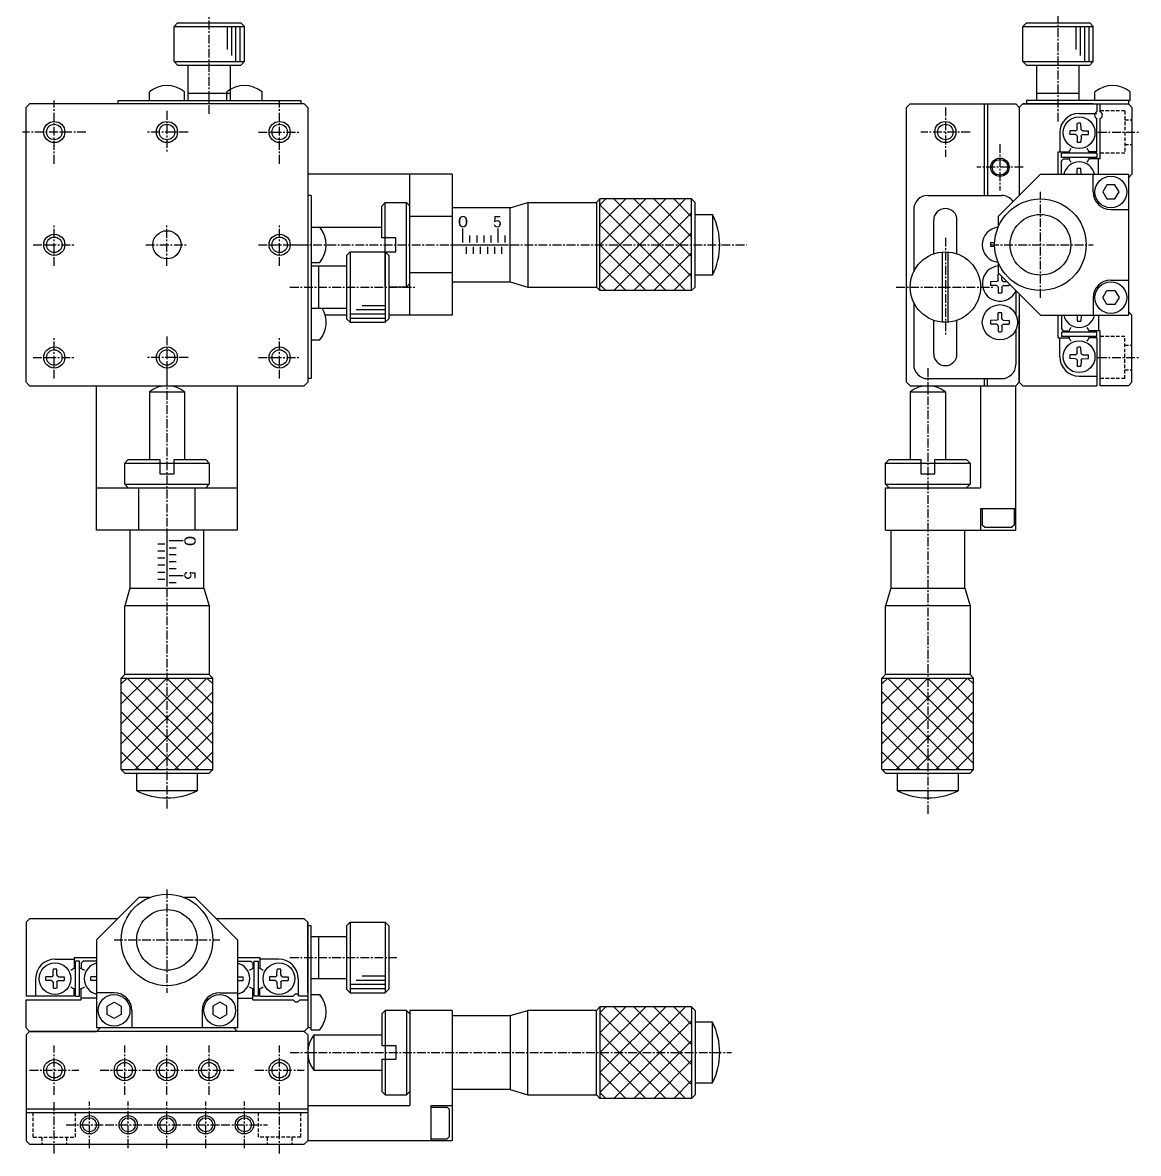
# Model space of a CAD drawing. Extents: x 194 to 540, y 84 to 374.
# Drawn here: x 381.6 to 540, y 132.8 to 293.3 of the extents above; entities that cross this region are included whole.
import ezdxf

# ---------------------------------------------------------------- set-up
doc = ezdxf.new("R2010")
doc.units = 0
doc.linetypes.add('CENTER', pattern=[2, 1.25, -0.25, 0.25, -0.25])
doc.linetypes.add('DASHED', pattern=[0.75, 0.5, -0.25])
doc.layers.get('0').update_dxf_attribs({"linetype": 'CONTINUOUS'})
doc.layers.add('CENTER', color=1, linetype='CENTER')

msp = doc.modelspace()

# ---------------------------------------------------------------- linework, layer by layer
at = {"color": 7, "linetype": 'CONTINUOUS'}
for p, q in [((403.58, 293.25), (403.08, 292.75)), ((403.08, 292.75), (413.08, 292.75)), ((403.08, 287.75), (403.08, 292.75)), ((403.58, 293.25), (412.58, 293.25)), ((413.08, 292.75), (412.58, 293.25)), ((413.08, 287.75), (413.08, 292.75)), ((524.13, 293.25), (523.63, 292.75)), ((523.63, 292.75), (533.63, 292.75)), ((523.63, 287.75), (523.63, 292.75)), ((524.13, 293.25), (533.13, 293.25)), ((533.63, 292.75), (533.13, 293.25)), ((533.63, 287.75), (533.63, 292.75)), ((403.08, 287.75), (413.08, 287.75)), ((403.08, 287.75), (403.58, 287.25)), ((412.58, 287.25), (413.08, 287.75)), ((523.63, 287.75), (533.63, 287.75)), ((523.63, 287.75), (524.13, 287.25)), ((533.13, 287.25), (533.63, 287.75)), ((403.58, 287.25), (412.58, 287.25)), ((405.08, 282.25), (405.08, 287.25)), ((411.08, 282.25), (411.08, 287.25)), ((524.13, 287.25), (533.13, 287.25)), ((525.63, 282.25), (525.63, 287.25)), ((531.63, 282.25), (531.63, 287.25)), ((399.58, 282.25), (399.58, 283.48)), ((404.58, 282.25), (404.58, 283.48)), ((405.08, 283.25), (411.08, 283.25)), ((410.58, 282.25), (410.58, 283.48)), ((415.58, 282.25), (415.58, 283.48)), ((525.63, 283.25), (531.63, 283.25)), ((533.88, 282.25), (533.88, 283.48)), ((538.88, 282.25), (538.88, 283.48)), ((382.08, 281.25), (382.58, 281.75)), ((382.08, 242.25), (382.08, 281.25)), ((421.58, 281.75), (382.58, 281.75)), ((395.08, 282.25), (421.08, 282.25)), ((395.08, 282.25), (395.08, 281.75)), ((421.08, 282.25), (421.08, 281.75)), ((421.58, 281.75), (422.08, 281.25)), ((422.08, 281.25), (422.08, 242.25)), ((507.13, 281.25), (507.63, 281.75)), ((507.13, 242.25), (507.13, 281.25)), ((507.63, 281.75), (522.63, 281.75)), ((518.13, 281.75), (518.13, 268.75)), ((518.63, 281.75), (518.63, 268.75)), ((523.13, 281.25), (522.63, 281.75)), ((523.13, 281.25), (522.63, 281.75)), ((523.63, 281.75), (523.13, 281.25)), ((523.13, 281.25), (523.13, 271.75)), ((523.13, 281.25), (523.13, 268.75)), ((533.63, 281.75), (523.63, 281.75)), ((523.63, 281.75), (538.63, 281.75)), ((524.13, 282.25), (524.13, 281.75)), ((538.88, 282.25), (524.13, 282.25)), ((534.13, 281.75), (534.13, 280.61)), ((534.63, 280.61), (534.63, 281.75)), ((538.63, 282.25), (538.63, 281.75)), ((539.13, 281.25), (538.63, 281.75)), ((539.13, 281.25), (539.13, 271.75)), ((531.63, 280.4), (534.13, 280.4)), ((534.13, 274.95), (534.13, 279.69)), ((534.63, 273.95), (534.63, 279.69)), ((531.13, 277.93), (530.31, 277.91)), ((531.13, 277.93), (531.3, 278)), ((531.36, 278.13), (531.3, 278)), ((531.36, 278.13), (531.37, 278.98)), ((531.91, 278.13), (531.89, 278.98)), ((531.91, 278.13), (531.96, 278)), ((532.13, 277.93), (531.96, 278)), ((532.13, 277.93), (532.96, 277.91)), ((528.88, 277.65), (528.88, 274.95)), ((531.13, 277.38), (530.31, 277.39)), ((531.13, 277.38), (531.3, 277.3)), ((531.36, 277.17), (531.3, 277.3)), ((531.36, 277.17), (531.37, 276.33)), ((531.91, 277.17), (531.89, 276.33)), ((531.91, 277.17), (531.96, 277.3)), ((532.13, 277.38), (531.96, 277.3)), ((532.13, 277.38), (532.96, 277.39)), ((528.63, 271.75), (528.63, 274.95)), ((528.63, 274.95), (530.22, 274.95)), ((534.13, 274.75), (529.13, 274.75)), ((529.13, 274.15), (529.13, 274.75)), ((534.13, 274.95), (533.04, 274.95)), ((534.13, 274.75), (534.13, 274.15)), ((534.13, 274.15), (529.13, 274.15)), ((529.13, 273.65), (529.43, 273.95)), ((529.13, 271.75), (529.13, 273.65)), ((529.43, 273.95), (530.22, 273.95)), ((534.63, 273.95), (533.04, 273.95)), ((534.38, 271.75), (534.38, 273.95)), ((442.58, 271.75), (422.08, 271.75)), ((436.58, 251.75), (436.58, 271.75)), ((442.58, 271.75), (442.58, 251.75)), ((520.13, 265.75), (526.13, 271.75)), ((526.13, 271.75), (538.63, 271.75)), ((531.36, 271.73), (531.37, 272.58)), ((531.91, 271.73), (531.89, 272.58)), ((533.63, 269.25), (533.63, 271.75)), ((538.63, 271.75), (538.63, 251.75)), ((539.13, 271.75), (538.63, 271.25)), ((535.55, 270.25), (534.98, 269.25)), ((536.71, 270.25), (535.55, 270.25)), ((537.29, 269.25), (536.71, 270.25)), ((422.58, 268.75), (422.08, 268.75)), ((422.58, 268.75), (422.58, 242.75)), ((463.58, 268.25), (463.08, 267.75)), ((463.58, 255.25), (463.58, 268.25)), ((476.58, 268.25), (463.58, 268.25)), ((476.58, 255.25), (476.58, 268.25)), ((477.08, 267.75), (476.58, 268.25)), ((510.13, 268.75), (520.63, 268.75)), ((534.98, 269.25), (535.55, 268.25)), ((535.55, 268.25), (536.71, 268.25)), ((536.71, 268.25), (537.29, 269.25)), ((432.58, 267.25), (433.08, 267.75)), ((432.58, 262.75), (432.58, 267.25)), ((433.08, 262.75), (433.08, 267.75)), ((433.08, 267.75), (436.08, 267.75)), ((436.08, 255.75), (436.08, 267.75)), ((436.58, 267.25), (436.08, 267.75)), ((450.83, 267), (442.58, 267)), ((450.83, 267), (453.33, 267.75)), ((450.83, 256.5), (450.83, 267)), ((453.33, 267.75), (463.08, 267.75)), ((453.33, 267.75), (453.33, 255.75)), ((463.08, 267.75), (463.08, 255.75)), ((477.08, 255.75), (477.08, 267.75)), ((508.13, 266.75), (508.13, 257.93)), ((536.13, 266.75), (538.63, 266.75)), ((442.58, 265.75), (436.58, 265.75)), ((477.08, 266.05), (479.58, 266.05)), ((479.58, 266.05), (479.58, 257.45)), ((510.98, 260.54), (510.98, 265.25)), ((514.28, 260.4), (514.28, 265.25)), ((520.13, 265.75), (520.13, 264.25)), ((422.58, 264.25), (423.8, 264.25)), ((423.8, 264.25), (432.58, 264.25)), ((444.08, 262.05), (444.08, 264.05)), ((449.08, 264.05), (449.08, 262.05)), ((434.58, 262.75), (432.58, 262.75)), ((433.08, 260.75), (433.08, 262.75)), ((434.58, 260.75), (434.58, 262.75)), ((442.58, 261.75), (450.58, 261.75)), ((445.08, 262.05), (445.08, 263.05)), ((446.08, 263.05), (446.08, 262.05)), ((447.08, 263.05), (447.08, 262.05)), ((448.08, 263.05), (448.08, 262.05)), ((450.08, 263.05), (450.08, 262.05)), ((519.64, 262.02), (519.06, 262.01)), ((428.08, 260.75), (427.58, 260.25)), ((427.58, 260.25), (427.58, 251.25)), ((428.08, 260.75), (428.08, 250.75)), ((428.08, 260.75), (433.08, 260.75)), ((433.08, 260.75), (434.58, 260.75)), ((433.08, 255.75), (433.08, 260.75)), ((433.08, 260.75), (433.08, 250.75)), ((433.58, 260.25), (433.08, 260.75)), ((433.58, 260.25), (433.58, 251.25)), ((444.58, 261.45), (444.58, 260.45)), ((445.58, 261.45), (445.58, 260.45)), ((446.58, 261.45), (446.58, 260.45)), ((447.58, 261.45), (447.58, 260.45)), ((448.58, 261.45), (448.58, 260.45)), ((449.58, 261.45), (449.58, 260.45)), ((512.23, 250.77), (512.23, 260.74)), ((513.03, 250.77), (513.03, 260.74)), ((519.64, 261.48), (519.06, 261.49)), ((422.58, 259.25), (423.8, 259.25)), ((422.58, 258.75), (427.58, 258.75)), ((423.58, 258.75), (423.58, 252.75)), ((520.13, 259.25), (520.13, 257.75)), ((442.58, 257.75), (436.58, 257.75)), ((479.58, 257.45), (477.08, 257.45)), ((520.11, 256.75), (520.12, 257.58)), ((520.13, 257.75), (526.13, 251.75)), ((520.65, 256.75), (520.65, 257.24)), ((436.08, 255.75), (433.58, 255.75)), ((436.08, 255.75), (436.58, 256.25)), ((442.58, 256.5), (450.83, 256.5)), ((450.83, 256.5), (453.33, 255.75)), ((453.33, 255.72), (463.08, 255.72)), ((463.08, 255.75), (463.58, 255.25)), ((476.58, 255.25), (463.58, 255.25)), ((476.58, 255.25), (477.08, 255.75)), ((519.9, 256.53), (519.06, 256.51)), ((519.9, 255.98), (519.06, 255.99)), ((519.9, 256.53), (520.03, 256.59)), ((519.9, 255.98), (520.03, 255.92)), ((520.11, 256.75), (520.03, 256.59)), ((520.11, 255.75), (520.03, 255.92)), ((520.11, 255.75), (520.12, 254.93)), ((520.65, 255.75), (520.64, 254.93)), ((520.65, 256.75), (520.73, 256.59)), ((520.65, 255.75), (520.73, 255.92)), ((520.86, 256.53), (520.73, 256.59)), ((520.86, 255.98), (520.73, 255.92)), ((520.86, 256.53), (521.36, 256.52)), ((520.86, 255.98), (521.71, 255.99)), ((534.98, 254.25), (535.55, 255.25)), ((535.55, 255.25), (536.71, 255.25)), ((536.13, 256.75), (538.63, 256.75)), ((536.71, 255.25), (537.29, 254.25)), ((522.63, 255.16), (522.63, 251.84)), ((523.13, 254.75), (523.13, 242.25)), ((533.63, 254.25), (533.63, 251.75)), ((535.55, 253.25), (534.98, 254.25)), ((537.29, 254.25), (536.71, 253.25)), ((422.58, 252.75), (427.58, 252.75)), ((508.13, 253.57), (508.13, 244.75)), ((520.11, 251.25), (520.12, 252.08)), ((520.65, 251.25), (520.64, 252.08)), ((536.71, 253.25), (535.55, 253.25)), ((539.13, 251.75), (538.63, 252.25)), ((427.58, 251.75), (424.55, 251.75)), ((427.58, 251.25), (428.08, 250.75)), ((428.08, 250.75), (433.08, 250.75)), ((433.08, 250.75), (433.58, 251.25)), ((442.58, 251.75), (433.58, 251.75)), ((510.98, 246.25), (510.98, 250.97)), ((514.28, 246.25), (514.28, 251.11)), ((519.9, 251.03), (519.06, 251.01)), ((519.9, 250.48), (519.06, 250.49)), ((519.9, 251.03), (520.03, 251.09)), ((519.9, 250.48), (520.03, 250.42)), ((520.11, 251.25), (520.03, 251.09)), ((520.11, 250.25), (520.03, 250.42)), ((520.65, 251.25), (520.73, 251.09)), ((520.65, 250.25), (520.73, 250.42)), ((520.86, 251.03), (520.73, 251.09)), ((520.86, 250.48), (520.73, 250.42)), ((520.86, 251.03), (521.71, 251.01)), ((520.86, 250.48), (521.71, 250.49)), ((523.13, 242.25), (523.13, 251.75)), ((526.13, 251.75), (538.63, 251.75)), ((528.63, 248.55), (528.63, 251.75)), ((529.13, 251.75), (529.13, 249.85)), ((531.36, 251.77), (531.37, 250.93)), ((531.91, 251.77), (531.89, 250.93)), ((534.38, 251.75), (534.38, 249.55)), ((539.13, 242.25), (539.13, 251.75)), ((520.11, 250.25), (520.12, 249.43)), ((520.65, 250.25), (520.64, 249.43)), ((522.63, 249.66), (522.63, 244.75)), ((529.43, 249.55), (529.13, 249.85)), ((534.13, 249.35), (529.13, 249.35)), ((529.13, 249.35), (529.13, 248.75)), ((529.43, 249.55), (530.22, 249.55)), ((534.63, 249.55), (533.04, 249.55)), ((534.13, 248.75), (534.13, 249.35)), ((534.63, 241.75), (534.63, 249.55)), ((422.58, 248.25), (423.8, 248.25)), ((528.63, 248.55), (530.22, 248.55)), ((528.88, 245.85), (528.88, 248.55)), ((534.13, 248.75), (529.13, 248.75)), ((534.13, 248.55), (533.04, 248.55)), ((534.13, 248.55), (534.13, 241.75)), ((531.13, 246.13), (530.31, 246.11)), ((531.13, 245.58), (530.31, 245.59)), ((531.13, 246.13), (531.3, 246.2)), ((531.36, 246.33), (531.3, 246.2)), ((531.36, 246.33), (531.37, 247.18)), ((531.91, 246.33), (531.89, 247.18)), ((531.91, 246.33), (531.96, 246.2)), ((532.13, 246.13), (531.96, 246.2)), ((532.13, 246.13), (532.96, 246.11)), ((532.13, 245.58), (532.96, 245.59)), ((531.13, 245.58), (531.3, 245.5)), ((531.36, 245.37), (531.3, 245.5)), ((531.36, 245.37), (531.37, 244.53)), ((531.91, 245.37), (531.89, 244.53)), ((531.91, 245.37), (531.96, 245.5)), ((532.13, 245.58), (531.96, 245.5)), ((422.58, 242.75), (422.08, 242.75)), ((510.13, 242.75), (520.63, 242.75)), ((518.13, 242.75), (518.13, 241.75)), ((518.63, 241.75), (518.63, 242.75)), ((531.63, 243.1), (534.13, 243.1)), ((382.58, 241.75), (382.08, 242.25)), ((382.58, 241.75), (421.58, 241.75)), ((392.08, 221.25), (392.08, 241.75)), ((399.58, 240.88), (404.58, 240.88)), ((399.58, 240.88), (399.58, 231.25)), ((404.58, 240.88), (404.58, 231.25)), ((412.08, 221.25), (412.08, 241.75)), ((422.08, 242.25), (421.58, 241.75)), ((507.63, 241.75), (507.13, 242.25)), ((507.63, 241.75), (522.63, 241.75)), ((507.63, 240.88), (512.63, 240.88)), ((507.63, 240.88), (507.63, 231.25)), ((512.63, 240.88), (512.63, 231.25)), ((517.63, 241.75), (517.63, 227.25)), ((523.13, 242.25), (522.63, 241.75)), ((523.13, 242.25), (522.63, 241.75)), ((522.63, 221.25), (522.63, 241.75)), ((523.63, 241.75), (523.13, 242.25)), ((523.63, 241.75), (534.13, 241.75)), ((538.63, 241.75), (534.63, 241.75)), ((539.13, 242.25), (538.63, 241.75)), ((396.58, 231.25), (396.08, 230.75)), ((396.58, 231.25), (401.08, 231.25)), ((401.08, 231.25), (401.08, 229.25)), ((403.08, 231.25), (407.58, 231.25)), ((403.08, 229.25), (403.08, 231.25)), ((407.58, 231.25), (408.08, 230.75)), ((504.63, 231.25), (504.13, 230.75)), ((504.63, 231.25), (509.13, 231.25)), ((509.13, 231.25), (509.13, 229.25)), ((511.13, 231.25), (515.63, 231.25)), ((511.13, 229.25), (511.13, 231.25)), ((515.63, 231.25), (516.13, 230.75)), ((396.08, 230.75), (401.08, 230.75)), ((396.08, 227.75), (396.08, 230.75)), ((401.08, 230.75), (403.08, 230.75)), ((403.08, 230.75), (408.08, 230.75)), ((408.08, 230.75), (408.08, 227.75)), ((504.13, 230.75), (509.13, 230.75)), ((504.13, 227.75), (504.13, 230.75)), ((509.13, 230.75), (511.13, 230.75)), ((511.13, 230.75), (516.13, 230.75)), ((516.13, 230.75), (516.13, 227.75)), ((401.08, 229.25), (403.08, 229.25)), ((509.13, 229.25), (511.13, 229.25)), ((392.08, 227.25), (412.08, 227.25)), ((396.08, 227.75), (408.08, 227.75)), ((396.08, 227.75), (396.58, 227.25)), ((398.08, 221.25), (398.08, 227.25)), ((406.08, 221.25), (406.08, 227.25)), ((407.58, 227.25), (408.08, 227.75)), ((504.13, 227.75), (516.13, 227.75)), ((504.13, 227.75), (504.63, 227.25)), ((504.13, 227.25), (517.63, 227.25)), ((504.13, 221.25), (504.13, 227.25)), ((515.63, 227.25), (516.13, 227.75)), ((517.63, 224.25), (517.63, 221.25)), ((522.63, 224.25), (517.63, 224.25)), ((517.88, 224.25), (517.88, 221.95)), ((522.38, 224.25), (522.38, 221.95)), ((518.18, 221.65), (517.88, 221.95)), ((518.18, 221.65), (522.08, 221.65)), ((522.38, 221.95), (522.08, 221.65)), ((412.08, 221.25), (392.08, 221.25)), ((396.83, 221.25), (396.83, 213)), ((402.08, 221.25), (402.08, 213.25)), ((407.33, 213), (407.33, 221.25)), ((504.13, 221.25), (522.63, 221.25)), ((504.88, 221.25), (504.88, 213)), ((515.38, 213), (515.38, 221.25)), ((401.78, 219.25), (400.78, 219.25)), ((402.38, 219.75), (404.38, 219.75)), ((402.38, 218.75), (403.38, 218.75)), ((401.78, 218.25), (400.78, 218.25)), ((401.78, 217.25), (400.78, 217.25)), ((403.38, 217.75), (402.38, 217.75)), ((403.38, 216.75), (402.38, 216.75)), ((401.78, 216.25), (400.78, 216.25)), ((401.78, 215.25), (400.78, 215.25)), ((403.38, 215.75), (402.38, 215.75)), ((401.78, 214.25), (400.78, 214.25)), ((404.38, 214.75), (402.38, 214.75)), ((403.38, 213.75), (402.38, 213.75)), ((396.83, 213), (396.08, 210.5)), ((396.83, 213), (407.33, 213)), ((407.33, 213), (408.08, 210.5)), ((504.88, 213), (504.13, 210.5)), ((504.88, 213), (515.38, 213)), ((515.38, 213), (516.13, 210.5)), ((396.04, 210.5), (396.04, 200.75)), ((408.08, 210.5), (396.08, 210.5)), ((408.08, 210.5), (408.08, 200.75)), ((504.1, 210.5), (504.1, 200.75)), ((516.13, 210.5), (504.13, 210.5)), ((516.13, 210.5), (516.13, 200.75)), ((396.08, 200.75), (395.58, 200.25)), ((408.08, 200.75), (396.08, 200.75)), ((408.58, 200.25), (408.08, 200.75)), ((504.13, 200.75), (503.63, 200.25)), ((516.13, 200.75), (504.13, 200.75)), ((516.63, 200.25), (516.13, 200.75)), ((395.58, 200.25), (408.58, 200.25)), ((395.58, 187.25), (395.58, 200.25)), ((408.58, 187.25), (408.58, 200.25)), ((503.63, 200.25), (516.63, 200.25)), ((503.63, 187.25), (503.63, 200.25)), ((516.63, 187.25), (516.63, 200.25)), ((395.58, 187.25), (408.58, 187.25)), ((395.58, 187.25), (396.08, 186.75)), ((396.08, 186.75), (408.08, 186.75)), ((397.78, 184.25), (397.78, 186.75)), ((406.38, 186.75), (406.38, 184.25)), ((408.08, 186.75), (408.58, 187.25)), ((503.63, 187.25), (516.63, 187.25)), ((503.63, 187.25), (504.13, 186.75)), ((504.13, 186.75), (516.13, 186.75)), ((505.83, 184.25), (505.83, 186.75)), ((514.43, 186.75), (514.43, 184.25)), ((516.13, 186.75), (516.63, 187.25)), ((406.38, 184.25), (397.78, 184.25)), ((514.43, 184.25), (505.83, 184.25)), ((398.08, 169.08), (392.08, 163.08)), ((399.58, 169.08), (398.08, 169.08)), ((406.08, 169.08), (404.58, 169.08)), ((406.08, 169.08), (412.08, 163.08)), ((382.08, 165.58), (382.58, 166.08)), ((382.08, 165.58), (382.08, 155.08)), ((395.08, 166.08), (382.58, 166.08)), ((421.58, 166.08), (409.08, 166.08)), ((422.08, 165.58), (421.58, 166.08)), ((422.08, 155.58), (422.08, 165.58)), ((422.08, 165.58), (422.08, 150.58)), ((428.08, 165.58), (427.58, 165.08)), ((428.08, 165.58), (428.08, 155.58)), ((428.08, 165.58), (433.08, 165.58)), ((433.08, 165.58), (433.08, 155.58)), ((433.58, 165.08), (433.08, 165.58)), ((422.58, 165.08), (422.08, 165.08)), ((422.58, 150.33), (422.58, 165.08)), ((427.58, 165.08), (427.58, 156.08)), ((433.58, 165.08), (433.58, 156.08)), ((392.08, 163.08), (392.08, 150.58)), ((412.08, 163.08), (412.08, 150.58)), ((422.58, 163.58), (427.58, 163.58)), ((423.58, 163.58), (423.58, 157.58)), ((388.88, 160.58), (392.08, 160.58)), ((388.88, 160.58), (388.88, 158.99)), ((412.08, 160.58), (415.28, 160.58)), ((415.28, 160.58), (415.28, 158.99)), ((386.18, 160.33), (388.88, 160.33)), ((389.08, 155.08), (389.08, 160.08)), ((389.68, 160.08), (389.08, 160.08)), ((389.68, 155.08), (389.68, 160.08)), ((389.88, 159.78), (390.18, 160.08)), ((389.88, 159.78), (389.88, 158.99)), ((392.08, 160.08), (390.18, 160.08)), ((412.08, 160.08), (413.98, 160.08)), ((413.98, 160.08), (414.28, 159.78)), ((414.28, 159.78), (414.28, 158.99)), ((414.48, 155.08), (414.48, 160.08)), ((414.48, 160.08), (415.08, 160.08)), ((415.08, 155.08), (415.08, 160.08)), ((417.98, 160.33), (415.28, 160.33)), ((383.43, 157.58), (383.43, 155.08)), ((385.7, 157.85), (384.85, 157.84)), ((385.7, 157.3), (384.85, 157.32)), ((385.7, 157.85), (385.83, 157.91)), ((385.7, 157.3), (385.83, 157.24)), ((385.9, 158.08), (385.83, 157.91)), ((385.9, 158.08), (385.92, 158.9)), ((386.45, 158.08), (386.44, 158.9)), ((386.45, 158.08), (386.53, 157.91)), ((386.66, 157.85), (386.53, 157.91)), ((386.66, 157.3), (386.53, 157.24)), ((386.66, 157.85), (387.5, 157.84)), ((386.66, 157.3), (387.5, 157.32)), ((392.1, 157.85), (391.25, 157.84)), ((392.1, 157.3), (391.25, 157.32)), ((412.06, 157.85), (412.9, 157.84)), ((412.06, 157.3), (412.9, 157.32)), ((417.5, 157.85), (416.65, 157.84)), ((417.5, 157.3), (416.65, 157.32)), ((417.5, 157.85), (417.63, 157.91)), ((417.5, 157.3), (417.63, 157.24)), ((417.7, 158.08), (417.63, 157.91)), ((417.7, 158.08), (417.72, 158.9)), ((418.25, 158.08), (418.24, 158.9)), ((418.25, 158.08), (418.33, 157.91)), ((418.46, 157.85), (418.33, 157.91)), ((418.46, 157.3), (418.33, 157.24)), ((418.46, 157.85), (419.3, 157.84)), ((418.46, 157.3), (419.3, 157.32)), ((420.73, 157.58), (420.73, 155.08)), ((422.58, 157.58), (427.58, 157.58)), ((385.9, 157.08), (385.83, 157.24)), ((385.9, 157.08), (385.92, 156.25)), ((386.45, 157.08), (386.44, 156.25)), ((386.45, 157.08), (386.53, 157.24)), ((388.88, 155.08), (388.88, 156.16)), ((389.88, 154.58), (389.88, 156.16)), ((414.28, 154.58), (414.28, 156.16)), ((415.28, 155.08), (415.28, 156.16)), ((417.7, 157.08), (417.63, 157.24)), ((417.7, 157.08), (417.72, 156.25)), ((418.25, 157.08), (418.24, 156.25)), ((418.25, 157.08), (418.33, 157.24)), ((427.58, 156.08), (428.08, 155.58)), ((433.08, 155.58), (433.58, 156.08)), ((388.88, 155.08), (382.08, 155.08)), ((382.08, 150.58), (382.08, 154.58)), ((382.08, 154.58), (389.88, 154.58)), ((389.08, 155.08), (389.68, 155.08)), ((392.08, 154.83), (389.88, 154.83)), ((394.58, 155.58), (392.08, 155.58)), ((393.58, 153.66), (394.58, 154.23)), ((394.58, 154.23), (395.58, 153.66)), ((409.58, 154.23), (408.58, 153.66)), ((409.58, 155.58), (412.08, 155.58)), ((410.58, 153.66), (409.58, 154.23)), ((412.08, 154.83), (414.28, 154.83)), ((414.28, 154.58), (420.02, 154.58)), ((415.08, 155.08), (414.48, 155.08)), ((415.28, 155.08), (420.02, 155.08)), ((422.08, 155.08), (420.94, 155.08)), ((420.94, 154.58), (422.08, 154.58)), ((422.58, 155.33), (423.8, 155.33)), ((428.08, 155.58), (433.08, 155.58)), ((393.58, 152.5), (393.58, 153.66)), ((394.58, 151.92), (393.58, 152.5)), ((395.58, 152.5), (394.58, 151.92)), ((395.58, 153.66), (395.58, 152.5)), ((397.08, 153.08), (397.08, 150.58)), ((407.08, 153.08), (407.08, 150.58)), ((408.58, 153.66), (408.58, 152.5)), ((408.58, 152.5), (409.58, 151.92)), ((409.58, 151.92), (410.58, 152.5)), ((410.58, 152.5), (410.58, 153.66)), ((432.58, 152.58), (433.08, 153.08)), ((432.58, 152.58), (432.58, 148.08)), ((433.08, 153.08), (433.08, 148.08)), ((436.08, 153.08), (433.08, 153.08)), ((436.08, 153.08), (436.08, 141.08)), ((436.08, 153.08), (436.58, 152.58)), ((436.58, 153.08), (436.58, 139.58)), ((442.58, 153.08), (436.58, 153.08)), ((442.58, 153.08), (442.58, 134.58)), ((450.83, 152.33), (453.33, 153.08)), ((453.33, 153.11), (463.08, 153.11)), ((453.33, 141.08), (453.33, 153.08)), ((463.08, 153.08), (463.58, 153.58)), ((463.08, 141.08), (463.08, 153.08)), ((463.58, 153.58), (463.58, 140.58)), ((476.58, 153.58), (463.58, 153.58)), ((476.58, 153.58), (476.58, 140.58)), ((476.58, 153.58), (477.08, 153.08)), ((477.08, 153.08), (477.08, 141.08)), ((442.58, 152.33), (450.83, 152.33)), ((450.83, 152.33), (450.83, 141.83)), ((479.58, 151.38), (477.08, 151.38)), ((479.58, 142.78), (479.58, 151.38)), ((382.58, 150.08), (382.08, 150.58)), ((382.58, 150.08), (382.08, 149.58)), ((382.08, 149.58), (382.08, 134.58)), ((382.58, 150.08), (392.08, 150.08)), ((421.58, 150.08), (382.58, 150.08)), ((412.08, 150.58), (392.08, 150.58)), ((392.08, 150.08), (392.58, 150.58)), ((412.08, 150.08), (411.58, 150.58)), ((421.58, 150.08), (412.08, 150.08)), ((421.58, 150.08), (422.08, 150.58)), ((422.08, 149.58), (421.58, 150.08)), ((422.58, 150.58), (422.08, 150.58)), ((422.08, 149.58), (422.08, 134.58)), ((422.58, 150.33), (423.8, 150.33)), ((422.96, 149.58), (422.96, 144.58)), ((422.96, 149.58), (432.58, 149.58)), ((432.58, 148.08), (434.58, 148.08)), ((433.08, 148.08), (433.08, 146.08)), ((434.58, 148.08), (434.58, 146.08)), ((432.58, 146.08), (432.58, 141.58)), ((434.58, 146.08), (432.58, 146.08)), ((433.08, 146.08), (433.08, 141.08)), ((422.96, 144.58), (432.58, 144.58)), ((432.58, 141.58), (433.08, 141.08)), ((436.58, 141.58), (436.08, 141.08)), ((450.83, 141.83), (442.58, 141.83)), ((450.83, 141.83), (453.33, 141.08)), ((477.08, 142.78), (479.58, 142.78)), ((433.08, 141.08), (436.08, 141.08)), ((453.33, 141.08), (463.08, 141.08)), ((463.58, 140.58), (463.08, 141.08)), ((476.58, 140.58), (463.58, 140.58)), ((477.08, 141.08), (476.58, 140.58)), ((382.08, 139.08), (422.08, 139.08)), ((382.08, 138.58), (422.08, 138.58)), ((422.08, 139.58), (436.58, 139.58)), ((439.58, 139.58), (442.58, 139.58)), ((439.58, 134.58), (439.58, 139.58)), ((439.58, 139.33), (441.88, 139.33)), ((442.18, 139.03), (441.88, 139.33)), ((442.18, 139.03), (442.18, 135.13)), ((439.58, 134.83), (441.88, 134.83)), ((441.88, 134.83), (442.18, 135.13)), ((382.58, 134.08), (382.08, 134.58)), ((382.58, 134.08), (382.08, 134.58)), ((382.58, 134.08), (421.58, 134.08)), ((421.58, 134.08), (422.08, 134.58)), ((421.58, 134.08), (422.08, 134.58)), ((442.58, 134.58), (422.08, 134.58))]:
    msp.add_line(p, q, dxfattribs=at)
at = {"color": 3, "linetype": 'CONTINUOUS'}
for p, q in [((410.68, 289.49), (410.68, 292.75)), ((411.28, 288.62), (411.28, 292.75)), ((411.88, 287.75), (411.88, 292.75)), ((412.48, 287.75), (412.48, 292.75)), ((531.23, 289.49), (531.23, 292.75)), ((531.83, 288.62), (531.83, 292.75)), ((532.43, 287.75), (532.43, 292.75)), ((533.03, 287.75), (533.03, 292.75)), ((463.58, 267.41), (464.42, 268.25)), ((463.58, 264.58), (467.25, 268.25)), ((463.58, 261.75), (470.08, 268.25)), ((463.58, 258.92), (472.91, 268.25)), ((463.58, 256.1), (475.73, 268.25)), ((476.58, 257.24), (465.56, 268.25)), ((476.58, 260.07), (468.39, 268.25)), ((476.58, 262.89), (471.22, 268.25)), ((476.58, 265.72), (474.05, 268.25)), ((475.73, 255.25), (463.58, 267.41)), ((465.56, 255.25), (476.58, 266.27)), ((472.91, 255.25), (463.58, 264.58)), ((468.39, 255.25), (476.58, 263.44)), ((470.08, 255.25), (463.58, 261.75)), ((471.22, 255.25), (476.58, 260.61)), ((467.25, 255.25), (463.58, 258.92)), ((474.05, 255.25), (476.58, 257.78)), ((464.42, 255.25), (463.58, 256.1)), ((428.94, 252.55), (433.08, 252.55)), ((429.81, 253.15), (433.08, 253.15)), ((428.08, 251.95), (433.08, 251.95)), ((428.08, 251.35), (433.08, 251.35)), ((395.58, 199.41), (396.42, 200.25)), ((395.58, 196.58), (399.25, 200.25)), ((395.58, 193.75), (402.08, 200.25)), ((395.58, 190.92), (404.91, 200.25)), ((395.58, 188.1), (407.73, 200.25)), ((396.42, 200.25), (408.58, 188.1)), ((399.25, 200.25), (408.58, 190.92)), ((402.08, 200.25), (408.58, 193.75)), ((404.91, 200.25), (408.58, 196.58)), ((407.73, 200.25), (408.58, 199.41)), ((503.63, 199.41), (504.47, 200.25)), ((503.63, 196.58), (507.3, 200.25)), ((503.63, 193.75), (510.13, 200.25)), ((503.63, 190.92), (512.96, 200.25)), ((503.63, 188.1), (515.79, 200.25)), ((504.47, 200.25), (516.63, 188.1)), ((507.3, 200.25), (516.63, 190.92)), ((510.13, 200.25), (516.63, 193.75)), ((512.96, 200.25), (516.63, 196.58)), ((515.79, 200.25), (516.63, 199.41)), ((395.58, 198.27), (406.59, 187.25)), ((397.56, 187.25), (408.58, 198.27)), ((503.63, 198.27), (514.65, 187.25)), ((505.62, 187.25), (516.63, 198.27)), ((395.58, 195.44), (403.76, 187.25)), ((400.39, 187.25), (408.58, 195.44)), ((503.63, 195.44), (511.82, 187.25)), ((508.44, 187.25), (516.63, 195.44)), ((395.58, 192.61), (400.94, 187.25)), ((403.22, 187.25), (408.58, 192.61)), ((503.63, 192.61), (508.99, 187.25)), ((511.27, 187.25), (516.63, 192.61)), ((395.58, 189.78), (398.11, 187.25)), ((406.05, 187.25), (408.58, 189.78)), ((503.63, 189.78), (506.16, 187.25)), ((514.1, 187.25), (516.63, 189.78)), ((428.94, 157.38), (433.08, 157.38)), ((429.81, 157.98), (433.08, 157.98)), ((428.08, 156.78), (433.08, 156.78)), ((428.08, 156.18), (433.08, 156.18)), ((464.42, 153.58), (463.58, 152.74)), ((467.25, 153.58), (463.58, 149.91)), ((470.08, 153.58), (463.58, 147.08)), ((472.91, 153.58), (463.58, 144.25)), ((475.73, 153.58), (463.58, 141.42)), ((463.58, 152.74), (475.73, 140.58)), ((465.56, 153.58), (476.58, 142.56)), ((468.39, 153.58), (476.58, 145.39)), ((471.22, 153.58), (476.58, 148.22)), ((474.05, 153.58), (476.58, 151.05)), ((476.58, 151.59), (465.56, 140.58)), ((463.58, 149.91), (472.91, 140.58)), ((476.58, 148.77), (468.39, 140.58)), ((463.58, 147.08), (470.08, 140.58)), ((476.58, 145.94), (471.22, 140.58)), ((463.58, 144.25), (467.25, 140.58)), ((476.58, 143.11), (474.05, 140.58)), ((463.58, 141.42), (464.42, 140.58))]:
    msp.add_line(p, q, dxfattribs=at)
at = {"color": 3, "linetype": 'DASHED'}
for p, q in [((538.13, 280.75), (534.63, 280.75)), ((538.13, 280.75), (538.13, 274.75)), ((538.13, 279.5), (539.13, 279.5)), ((538.13, 274.75), (534.63, 274.75)), ((538.13, 276), (539.13, 276)), ((538.13, 248.75), (534.63, 248.75)), ((538.13, 242.75), (538.13, 248.75)), ((538.13, 247.5), (539.13, 247.5)), ((538.13, 244), (539.13, 244)), ((538.13, 242.75), (534.63, 242.75)), ((383.08, 135.08), (383.08, 138.58)), ((389.08, 135.08), (389.08, 138.58)), ((415.08, 135.08), (415.08, 138.58)), ((421.08, 135.08), (421.08, 138.58)), ((383.08, 135.08), (389.08, 135.08)), ((384.33, 135.08), (384.33, 134.08)), ((387.83, 135.08), (387.83, 134.08)), ((421.08, 135.08), (415.08, 135.08)), ((416.33, 135.08), (416.33, 134.08)), ((419.83, 135.08), (419.83, 134.08))]:
    msp.add_line(p, q, dxfattribs=at)
at = {"color": 7, "linetype": 'CONTINUOUS'}
for centre, radius in [((531.63, 277.65), 2.25), ((386.08, 277.75), 1.1), ((402.08, 277.75), 1.1), ((418.08, 277.75), 1.1), ((512.63, 277.75), 1.1), ((520.38, 272.75), 1.1), ((536.13, 269.25), 2.25), ((526.13, 261.75), 6.5), ((526.13, 261.75), 4.3), ((402.08, 261.75), 2), ((386.08, 261.75), 1.1), ((418.08, 261.75), 1.1), ((512.63, 255.75), 5), ((536.13, 254.25), 2.25), ((520.38, 250.75), 2.5), ((531.63, 245.85), 2.25), ((386.08, 245.75), 1.1), ((402.08, 245.75), 1.1), ((418.08, 245.75), 1.1), ((402.08, 163.08), 6.5), ((402.08, 163.08), 4.3), ((386.18, 157.58), 2.25), ((417.98, 157.58), 2.25), ((394.58, 153.08), 2.25), ((409.58, 153.08), 2.25), ((386.08, 144.58), 1.1), ((396.08, 144.58), 1.1), ((402.08, 144.58), 1.1), ((408.08, 144.58), 1.1), ((418.08, 144.58), 1.1), ((391.08, 136.83), 1), ((396.58, 136.83), 1), ((402.08, 136.83), 1), ((407.58, 136.83), 1), ((413.08, 136.83), 1)]:
    msp.add_circle(centre, radius, dxfattribs=at)
at = {"color": 3, "linetype": 'CONTINUOUS'}
for centre, radius in [((386.08, 277.75), 1.5), ((402.08, 277.75), 1.5), ((418.08, 277.75), 1.5), ((512.63, 277.75), 1.5), ((520.38, 272.75), 1.3), ((386.08, 261.75), 1.5), ((418.08, 261.75), 1.5), ((386.08, 245.75), 1.5), ((402.08, 245.75), 1.5), ((418.08, 245.75), 1.5), ((386.08, 144.58), 1.5), ((396.08, 144.58), 1.5), ((402.08, 144.58), 1.5), ((408.08, 144.58), 1.5), ((418.08, 144.58), 1.5), ((391.08, 136.83), 1.3), ((396.58, 136.83), 1.3), ((402.08, 136.83), 1.3), ((407.58, 136.83), 1.3), ((413.08, 136.83), 1.3)]:
    msp.add_circle(centre, radius, dxfattribs=at)
at = {"color": 7, "linetype": 'CONTINUOUS'}
for centre, radius, start, end in [((402.08, 280.35), 4, 51.3178, 128.6822), ((413.08, 280.35), 4, 51.3178, 128.6822), ((536.38, 280.35), 4, 51.3178, 128.6822), ((531.63, 277.65), 2.75, 90, 180), ((534.33, 280.15), 0.5, 113.5782, 246.4218), ((534.43, 280.15), 0.5, 293.5782, 66.4218), ((531.63, 277.65), 1.35, 168.8959, 191.1041), ((531.63, 277.65), 1.35, 78.8959, 101.1041), ((531.63, 277.65), 1.35, 348.8959, 11.1041), ((531.63, 277.65), 1.35, 258.8959, 281.1041), ((531.63, 274.45), 1.5, 139.4584, 168.463), ((531.63, 274.45), 1.5, 11.537, 40.5416), ((531.63, 271.25), 2.25, 12.8396, 167.1604), ((531.63, 274.45), 1.5, 191.537, 220.5416), ((531.63, 274.45), 1.5, 319.4584, 348.463), ((531.63, 271.25), 1.35, 78.8959, 101.1041), ((510.13, 266.75), 2, 90, 180), ((520.63, 266.75), 2, 34.8179, 90), ((536.13, 269.25), 2.5, 180, 270), ((512.63, 265.25), 1.65, 0, 180), ((470.83, 261.75), 9.75, 333.8162, 26.1838), ((420.68, 261.75), 4, 321.3178, 38.6822), ((520.38, 261.75), 2.5, 95.7106, 264.1357), ((520.38, 261.75), 1.35, 168.8959, 191.1041), ((520.38, 256.25), 2.5, 95.7391, 335.7048), ((520.38, 256.25), 1.35, 94.1009, 101.1041), ((520.38, 256.25), 1.35, 168.8959, 191.1041), ((520.38, 256.25), 1.35, 348.8959, 355.8991), ((536.13, 254.25), 2.5, 90, 180), ((520.38, 256.25), 1.35, 258.8959, 281.1041), ((420.68, 250.75), 4, 321.3178, 30), ((520.38, 250.75), 1.35, 78.8959, 101.1041), ((520.38, 250.75), 1.35, 168.8959, 191.1041), ((520.38, 250.75), 1.35, 348.8959, 11.1041), ((531.63, 252.25), 2.25, 192.8396, 347.1604), ((531.63, 252.25), 1.35, 258.8959, 281.1041), ((520.38, 250.75), 1.35, 258.8959, 281.1041), ((531.63, 249.05), 1.5, 139.4584, 168.463), ((531.63, 249.05), 1.5, 11.537, 40.5416), ((531.63, 249.05), 1.5, 191.537, 220.5416), ((531.63, 245.85), 1.35, 78.8959, 101.1041), ((531.63, 249.05), 1.5, 319.4584, 348.463), ((512.63, 246.25), 1.65, 180, 0), ((531.63, 245.85), 2.75, 180, 270), ((531.63, 245.85), 1.35, 168.8959, 191.1041), ((531.63, 245.85), 1.35, 348.8959, 11.1041), ((510.13, 244.75), 2, 180, 270), ((520.63, 244.75), 2, 270, 0), ((531.63, 245.85), 1.35, 258.8959, 281.1041), ((402.08, 237.75), 4, 51.3178, 128.6822), ((510.13, 237.75), 4, 51.3178, 128.6822), ((402.08, 193), 9.75, 243.8162, 296.1838), ((510.13, 193), 9.75, 243.8162, 296.1838), ((386.18, 157.58), 2.75, 90, 180), ((386.18, 157.58), 1.35, 78.8959, 101.1041), ((389.38, 157.58), 1.5, 101.537, 130.5416), ((389.38, 157.58), 1.5, 49.4584, 78.463), ((392.58, 157.58), 2.25, 102.8396, 257.1604), ((411.58, 157.58), 2.25, 282.8396, 77.1604), ((414.78, 157.58), 1.5, 101.537, 130.5416), ((414.78, 157.58), 1.5, 49.4584, 78.463), ((417.98, 157.58), 1.35, 78.8959, 101.1041), ((417.98, 157.58), 2.75, 0, 90), ((386.18, 157.58), 1.35, 168.8959, 191.1041), ((386.18, 157.58), 1.35, 348.8959, 11.1041), ((392.58, 157.58), 1.35, 168.8959, 191.1041), ((411.58, 157.58), 1.35, 348.8959, 11.1041), ((417.98, 157.58), 1.35, 168.8959, 191.1041), ((417.98, 157.58), 1.35, 348.8959, 11.1041), ((386.18, 157.58), 1.35, 258.8959, 281.1041), ((389.38, 157.58), 1.5, 229.4584, 258.463), ((389.38, 157.58), 1.5, 281.537, 310.5416), ((414.78, 157.58), 1.5, 229.4584, 258.463), ((414.78, 157.58), 1.5, 281.537, 310.5416), ((417.98, 157.58), 1.35, 258.8959, 281.1041), ((394.58, 153.08), 2.5, 0, 90), ((409.58, 153.08), 2.5, 90, 180), ((420.48, 154.88), 0.5, 23.5782, 156.4218), ((420.48, 154.78), 0.5, 203.5782, 336.4218), ((420.68, 152.83), 4, 321.3178, 38.6822), ((470.83, 147.08), 9.75, 333.8162, 26.1838), ((426.08, 147.08), 4, 141.3178, 218.6822)]:
    msp.add_arc(centre, radius, start, end, dxfattribs=at)
at = {"layer": 'CENTER', "color": 1, "linetype": 'CENTER'}
for p, q in [((408.08, 280.32), (408.08, 294.53)), ((528.63, 279.23), (528.63, 294.43)), ((386.08, 273.25), (386.08, 282.25)), ((418.08, 273.25), (418.08, 282.25)), ((512.63, 281.25), (512.63, 274.25)), ((402.08, 280.75), (402.08, 274.75)), ((390.58, 277.75), (381.58, 277.75)), ((405.08, 277.75), (399.08, 277.75)), ((415.08, 277.75), (421.08, 277.75)), ((516.13, 277.75), (509.13, 277.75)), ((534.3, 277.75), (540.04, 277.75)), ((520.38, 276.05), (520.38, 269.45)), ((523.68, 272.75), (517.08, 272.75)), ((526.13, 254.23), (526.13, 269.28)), ((386.08, 258.75), (386.08, 264.75)), ((402.08, 258.75), (402.08, 264.75)), ((418.08, 258.75), (418.08, 264.75)), ((383.08, 261.75), (389.08, 261.75)), ((399.08, 261.75), (405.08, 261.75)), ((415.08, 261.75), (421.08, 261.75)), ((418.84, 261.75), (484.41, 261.75)), ((512.63, 262.75), (512.63, 248.75)), ((518.98, 261.75), (533.64, 261.75)), ((419.55, 255.75), (437.45, 255.75)), ((505.63, 255.75), (519.63, 255.75)), ((386.08, 242.75), (386.08, 248.75)), ((402.08, 248.75), (402.08, 242.75)), ((418.08, 242.75), (418.08, 248.75)), ((383.08, 245.75), (389.08, 245.75)), ((405.08, 245.75), (399.08, 245.75)), ((415.08, 245.75), (421.08, 245.75)), ((534.3, 245.75), (540.04, 245.75)), ((402.08, 244.99), (402.08, 181.62)), ((510.13, 244.23), (510.13, 180.8)), ((402.08, 170.22), (402.08, 155.57)), ((394.56, 163.08), (409.6, 163.08)), ((419.55, 160.58), (434.75, 160.58)), ((386.08, 141.08), (386.08, 148.08)), ((396.08, 141.08), (396.08, 148.08)), ((402.08, 141.08), (402.08, 148.08)), ((408.08, 141.08), (408.08, 148.08)), ((418.08, 141.08), (418.08, 148.08)), ((419.6, 147.08), (482.27, 147.08)), ((382.58, 144.58), (389.58, 144.58)), ((392.58, 144.58), (399.58, 144.58)), ((398.58, 144.58), (405.58, 144.58)), ((404.58, 144.58), (411.58, 144.58)), ((414.58, 144.58), (421.58, 144.58)), ((386.08, 132.78), (386.08, 140.28)), ((391.08, 133.53), (391.08, 140.13)), ((396.58, 133.53), (396.58, 140.13)), ((402.08, 133.53), (402.08, 140.13)), ((407.58, 133.53), (407.58, 140.13)), ((413.08, 133.53), (413.08, 140.13)), ((418.08, 132.78), (418.08, 140.28)), ((387.78, 136.83), (394.38, 136.83)), ((393.28, 136.83), (399.88, 136.83)), ((398.78, 136.83), (405.38, 136.83)), ((404.28, 136.83), (410.88, 136.83)), ((409.78, 136.83), (416.38, 136.83))]:
    msp.add_line(p, q, dxfattribs=at)

# ---------------------------------------------------------------- texts
at = {"color": 7, "linetype": 'CONTINUOUS', "width": 1.2}
msp.add_text('0', height=1.6, dxfattribs=at).set_placement((443.41, 264.23))
at = {"color": 7, "linetype": 'CONTINUOUS'}
msp.add_text('5', height=1.6, dxfattribs=at).set_placement((448.41, 264.23))
at = {"color": 7, "linetype": 'CONTINUOUS', "width": 1.2}
msp.add_text('0', height=1.6, rotation=270, dxfattribs=at).set_placement((404.55, 220.42))
at = {"color": 7, "linetype": 'CONTINUOUS'}
msp.add_text('5', height=1.6, rotation=270, dxfattribs=at).set_placement((404.55, 215.42))

doc.saveas('drawing.dxf')
